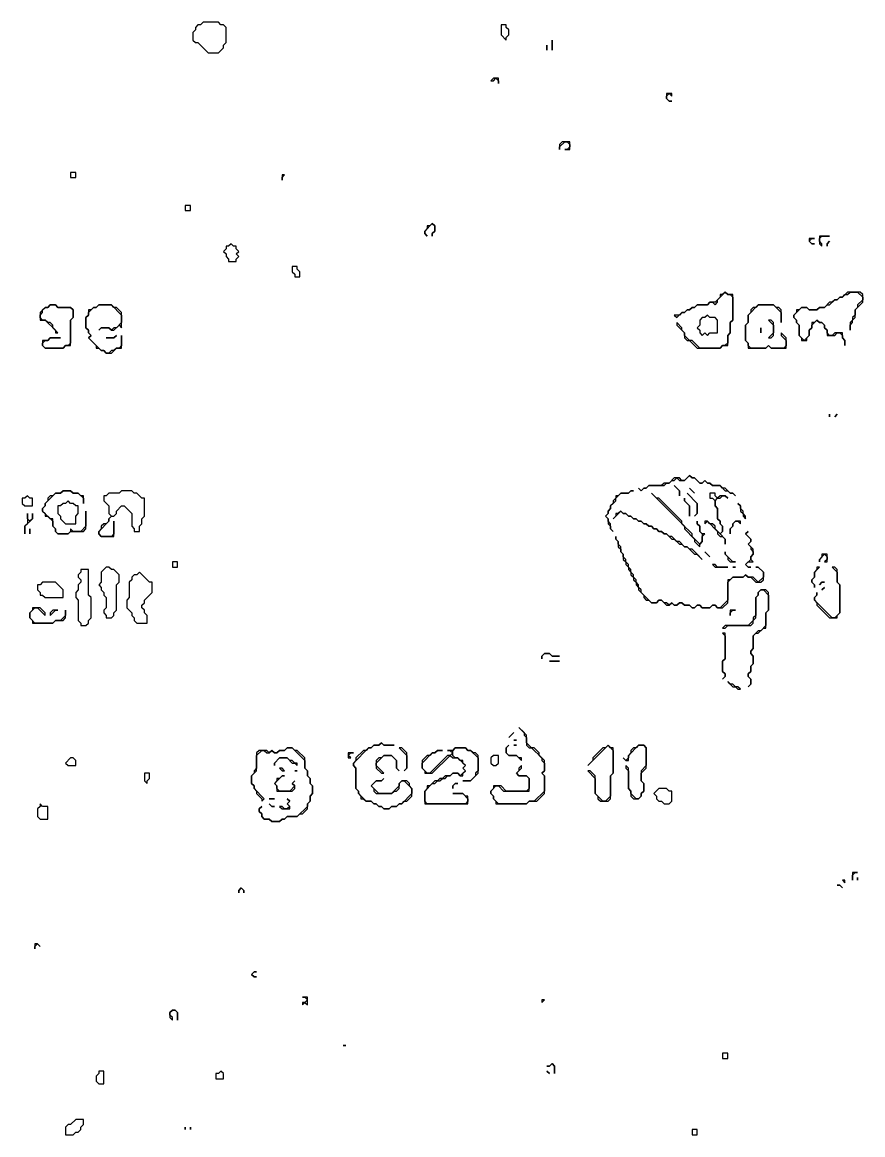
# Model space of a CAD drawing. Header units: metres. Extents: x 0 to 3575, y 1 to 2763.
# Drawn here: x 2929 to 3259, y 2010 to 2447 of the extents above; entities that cross this region are included whole.
import ezdxf

# ---------------------------------------------------------------- set-up
doc = ezdxf.new("R2010")
doc.units = ezdxf.units.M

msp = doc.modelspace()

# ---------------------------------------------------------------- linework, layer by layer
for points in [[(3000, 2447), (2999, 2446), (2998, 2446), (2997, 2445), (2997, 2444), (2996, 2443), (2996, 2440), (2997, 2439), (2998, 2439), (3002, 2435), (3006, 2435), (3008, 2437), (3008, 2438), (3009, 2439), (3009, 2445), (3008, 2446), (3007, 2446), (3006, 2447)], [(3117, 2446), (3117, 2442), (3119, 2440), (3119, 2441), (3120, 2442), (3120, 2444), (3119, 2445), (3119, 2446)], [(3135, 2440)], [(3137, 2440), (3137, 2436)], [(3135, 2438), (3135, 2436)], [(3114, 2425), (3113, 2424), (3114, 2424), (3115, 2425), (3116, 2424), (3116, 2423), (3116, 2425)], [(3182, 2419), (3182, 2417), (3183, 2416), (3184, 2416), (3183, 2416), (3182, 2417), (3182, 2418), (3183, 2419), (3184, 2418), (3184, 2419)], [(3141, 2400), (3140, 2399), (3140, 2397), (3140, 2398), (3142, 2400), (3143, 2400), (3144, 2399), (3144, 2398), (3143, 2397), (3142, 2397), (3144, 2397), (3144, 2400)], [(2948, 2388), (2948, 2386), (2950, 2386), (2950, 2388)], [(3031, 2387), (3031, 2385), (3031, 2386), (3032, 2387)], [(2993, 2375), (2993, 2373), (2995, 2373), (2995, 2375)], [(3090, 2368), (3089, 2367), (3088, 2367), (3088, 2366), (3087, 2365), (3087, 2364), (3088, 2363), (3087, 2364), (3087, 2365), (3090, 2368), (3091, 2367), (3091, 2365), (3090, 2364), (3090, 2363), (3090, 2364), (3091, 2365), (3091, 2367)], [(3011, 2360), (3010, 2359), (3009, 2359), (3009, 2358), (3008, 2357), (3009, 2356), (3009, 2355), (3010, 2354), (3010, 2353), (3013, 2353), (3013, 2354), (3014, 2355), (3013, 2356), (3014, 2357), (3013, 2358), (3013, 2359), (3012, 2359)], [(3238, 2362), (3238, 2361), (3239, 2360), (3240, 2360), (3239, 2360), (3238, 2361), (3239, 2362), (3240, 2362)], [(3242, 2363), (3242, 2360), (3243, 2359), (3243, 2360), (3242, 2361), (3242, 2362), (3243, 2363), (3246, 2363)], [(3246, 2361), (3245, 2360), (3245, 2359), (3245, 2360)], [(3035, 2351), (3035, 2349), (3036, 2348), (3036, 2347), (3038, 2347), (3038, 2349), (3037, 2350), (3037, 2351)], [(3205, 2341), (3204, 2340), (3203, 2340), (3203, 2339), (3201, 2337), (3199, 2337), (3198, 2336), (3194, 2336), (3193, 2335), (3192, 2335), (3191, 2334), (3190, 2334), (3189, 2333), (3188, 2333), (3187, 2332), (3185, 2332), (3186, 2331), (3188, 2333), (3189, 2333), (3190, 2334), (3191, 2334), (3192, 2335), (3193, 2335), (3194, 2336), (3198, 2336), (3199, 2337), (3200, 2337), (3201, 2336), (3202, 2337), (3202, 2338), (3205, 2341), (3206, 2340), (3207, 2340), (3208, 2339), (3208, 2330), (3207, 2329), (3207, 2325), (3206, 2324), (3206, 2321), (3205, 2320), (3204, 2320), (3203, 2319), (3195, 2319), (3192, 2322), (3191, 2322), (3189, 2324), (3189, 2325), (3188, 2326), (3188, 2327), (3186, 2329), (3186, 2328), (3189, 2325), (3189, 2323), (3190, 2322), (3191, 2322), (3194, 2319), (3203, 2319), (3204, 2320), (3206, 2320), (3206, 2324), (3207, 2325), (3207, 2329), (3208, 2330), (3208, 2340), (3206, 2340)], [(3253, 2341), (3251, 2339), (3250, 2339), (3249, 2338), (3248, 2338), (3247, 2337), (3246, 2337), (3244, 2335), (3242, 2335), (3241, 2334), (3238, 2334), (3237, 2335), (3235, 2335), (3234, 2334), (3233, 2334), (3233, 2333), (3232, 2332), (3232, 2331), (3233, 2330), (3233, 2329), (3234, 2328), (3234, 2324), (3235, 2323), (3235, 2322), (3237, 2322), (3237, 2323), (3238, 2324), (3238, 2326), (3239, 2327), (3239, 2328), (3241, 2330), (3242, 2329), (3243, 2329), (3244, 2328), (3244, 2327), (3245, 2326), (3245, 2324), (3248, 2324), (3249, 2325), (3250, 2325), (3251, 2324), (3251, 2323), (3252, 2322), (3252, 2320), (3252, 2322), (3251, 2323), (3251, 2325), (3248, 2325), (3247, 2324), (3246, 2324), (3245, 2325), (3245, 2326), (3244, 2327), (3244, 2328), (3243, 2329), (3242, 2329), (3241, 2330), (3240, 2329), (3239, 2329), (3239, 2327), (3238, 2326), (3238, 2324), (3236, 2322), (3234, 2324), (3234, 2328), (3233, 2329), (3233, 2330), (3232, 2331), (3232, 2332), (3235, 2335), (3237, 2335), (3238, 2334), (3241, 2334), (3242, 2335), (3244, 2335), (3245, 2336), (3246, 2336), (3248, 2338), (3249, 2338), (3250, 2339), (3251, 2339), (3252, 2340), (3253, 2340), (3254, 2341), (3257, 2341), (3259, 2339), (3259, 2338), (3257, 2336), (3257, 2335), (3256, 2334), (3256, 2332), (3255, 2331), (3255, 2330), (3254, 2329), (3254, 2326), (3254, 2328), (3255, 2329), (3255, 2330), (3256, 2331), (3256, 2334), (3259, 2337), (3259, 2340), (3258, 2341)], [(2940, 2336), (2939, 2335), (2938, 2335), (2936, 2333), (2936, 2330), (2938, 2330), (2942, 2326), (2942, 2325), (2943, 2325), (2941, 2327), (2941, 2328), (2940, 2329), (2939, 2329), (2938, 2330), (2937, 2330), (2936, 2331), (2936, 2332), (2937, 2333), (2937, 2334), (2938, 2335), (2939, 2335), (2940, 2336), (2942, 2336), (2943, 2335), (2948, 2335), (2949, 2334), (2949, 2331), (2948, 2330), (2948, 2321), (2947, 2320), (2946, 2320), (2945, 2319), (2938, 2319), (2937, 2320), (2937, 2321), (2938, 2322), (2939, 2322), (2940, 2323), (2944, 2323), (2940, 2323), (2939, 2322), (2937, 2322), (2937, 2320), (2938, 2319), (2945, 2319), (2946, 2320), (2948, 2320), (2948, 2330), (2949, 2331), (2949, 2334), (2948, 2335), (2943, 2335), (2942, 2336)], [(2959, 2336), (2958, 2335), (2957, 2335), (2956, 2334), (2955, 2334), (2955, 2332), (2954, 2331), (2954, 2327), (2955, 2326), (2955, 2325), (2956, 2324), (2955, 2323), (2958, 2320), (2958, 2319), (2959, 2319), (2960, 2318), (2961, 2318), (2962, 2317), (2964, 2317), (2966, 2319), (2968, 2319), (2968, 2324), (2968, 2320), (2967, 2319), (2966, 2319), (2965, 2318), (2964, 2318), (2963, 2317), (2962, 2317), (2961, 2318), (2960, 2318), (2955, 2323), (2956, 2324), (2955, 2325), (2955, 2326), (2954, 2327), (2954, 2331), (2955, 2332), (2955, 2333), (2957, 2335), (2958, 2335), (2959, 2336), (2964, 2336), (2968, 2332), (2968, 2329), (2966, 2327), (2965, 2327), (2964, 2326), (2963, 2327), (2960, 2327), (2959, 2326), (2960, 2327), (2963, 2327), (2964, 2326), (2965, 2326), (2967, 2328), (2968, 2327), (2968, 2333), (2966, 2335), (2965, 2335), (2964, 2336)], [(3218, 2336), (3217, 2335), (3216, 2335), (3215, 2334), (3215, 2333), (3214, 2332), (3214, 2329), (3213, 2328), (3213, 2322), (3214, 2321), (3214, 2319), (3221, 2319), (3222, 2320), (3223, 2319), (3229, 2319), (3229, 2323), (3227, 2325), (3227, 2324), (3229, 2322), (3229, 2320), (3228, 2319), (3223, 2319), (3222, 2320), (3221, 2319), (3215, 2319), (3214, 2320), (3214, 2321), (3213, 2322), (3213, 2328), (3214, 2329), (3214, 2332), (3218, 2336), (3224, 2336), (3227, 2333), (3227, 2329), (3227, 2334), (3226, 2335), (3225, 2335), (3224, 2336)], [(3198, 2332), (3197, 2331), (3196, 2331), (3195, 2330), (3195, 2328), (3194, 2327), (3195, 2326), (3195, 2325), (3196, 2324), (3197, 2325), (3198, 2324), (3199, 2325), (3202, 2325), (3202, 2330), (3201, 2331), (3199, 2331)], [(3220, 2330)], [(3222, 2330), (3224, 2328), (3224, 2325), (3222, 2323), (3223, 2323), (3224, 2324), (3224, 2329), (3223, 2330)], [(3219, 2327), (3219, 2325)], [(2959, 2323)], [(2966, 2324), (2965, 2323), (2962, 2323), (2965, 2323)], [(3219, 2323)], [(3247, 2295)], [(3249, 2295)], [(3246, 2293), (3246, 2292)], [(3249, 2293), (3248, 2292)], [(3191, 2269), (3189, 2267), (3188, 2267), (3187, 2268), (3185, 2268), (3183, 2266), (3181, 2266), (3180, 2265), (3175, 2265), (3174, 2264), (3173, 2264), (3172, 2263), (3171, 2264), (3172, 2263), (3173, 2264), (3174, 2264), (3175, 2265), (3181, 2265), (3182, 2266), (3183, 2266), (3184, 2267), (3185, 2267), (3186, 2268), (3187, 2267), (3189, 2267), (3191, 2269), (3192, 2268), (3193, 2268), (3195, 2266), (3196, 2266), (3197, 2267), (3198, 2266), (3199, 2266), (3200, 2265), (3203, 2265), (3205, 2263), (3206, 2263), (3207, 2262), (3208, 2262), (3209, 2261), (3208, 2262), (3207, 2262), (3205, 2264), (3204, 2264), (3203, 2265), (3200, 2265), (3199, 2266), (3198, 2266), (3197, 2267), (3196, 2266), (3195, 2266), (3193, 2268), (3192, 2268)], [(3185, 2265), (3187, 2263), (3187, 2261), (3187, 2263)], [(3189, 2264)], [(3191, 2264), (3193, 2262)], [(3193, 2265)], [(2931, 2261), (2930, 2260), (2929, 2260), (2929, 2258), (2930, 2257), (2933, 2257), (2933, 2260), (2932, 2260)], [(2945, 2263), (2944, 2262), (2942, 2262), (2941, 2261), (2940, 2261), (2939, 2260), (2939, 2259), (2938, 2258), (2938, 2257), (2937, 2256), (2937, 2255), (2938, 2254), (2938, 2253), (2939, 2253), (2941, 2251), (2941, 2249), (2942, 2248), (2942, 2247), (2943, 2246), (2947, 2246), (2948, 2247), (2953, 2247), (2954, 2248), (2954, 2255), (2954, 2249), (2952, 2247), (2949, 2247), (2948, 2248), (2948, 2247), (2947, 2246), (2943, 2246), (2942, 2247), (2942, 2248), (2941, 2249), (2941, 2252), (2940, 2252), (2937, 2255), (2937, 2256), (2938, 2257), (2938, 2258), (2942, 2262), (2944, 2262), (2945, 2263), (2948, 2263), (2949, 2262), (2951, 2262), (2953, 2260), (2953, 2258), (2953, 2261), (2952, 2261), (2951, 2262), (2949, 2262), (2948, 2263)], [(2968, 2263), (2967, 2262), (2963, 2262), (2962, 2261), (2961, 2261), (2961, 2259), (2963, 2257), (2963, 2254), (2964, 2253), (2963, 2252), (2963, 2251), (2962, 2250), (2961, 2250), (2960, 2249), (2960, 2248), (2959, 2247), (2959, 2246), (2960, 2245), (2965, 2245), (2965, 2251), (2965, 2246), (2964, 2245), (2960, 2245), (2959, 2246), (2959, 2247), (2963, 2251), (2963, 2252), (2964, 2253), (2965, 2253), (2966, 2254), (2966, 2255), (2968, 2257), (2969, 2257), (2972, 2254), (2972, 2249), (2973, 2248), (2973, 2247), (2975, 2247), (2975, 2249), (2976, 2250), (2976, 2252), (2977, 2253), (2977, 2260), (2976, 2260), (2974, 2262), (2973, 2262), (2972, 2263)], [(3168, 2263), (3167, 2262), (3164, 2262), (3163, 2261), (3162, 2261), (3162, 2260), (3161, 2259), (3161, 2258), (3160, 2257), (3160, 2256), (3159, 2255), (3159, 2254), (3158, 2253), (3159, 2252), (3159, 2250), (3160, 2249), (3160, 2248), (3161, 2247), (3160, 2248), (3160, 2250), (3159, 2251), (3159, 2252), (3158, 2253), (3159, 2254), (3159, 2255), (3160, 2256), (3160, 2257), (3162, 2259), (3162, 2260), (3164, 2262), (3167, 2262), (3168, 2263), (3169, 2263)], [(3174, 2262)], [(3176, 2262), (3189, 2249), (3189, 2248), (3193, 2244), (3193, 2243), (3195, 2241), (3195, 2242), (3196, 2243), (3196, 2245), (3197, 2246), (3196, 2246), (3195, 2247), (3195, 2249), (3194, 2250), (3194, 2251), (3194, 2250), (3195, 2249), (3195, 2247), (3196, 2246), (3196, 2243), (3195, 2242), (3192, 2245), (3192, 2246), (3188, 2250), (3188, 2251), (3179, 2260), (3178, 2260)], [(3189, 2260), (3189, 2259), (3191, 2257), (3191, 2253), (3191, 2257), (3189, 2259)], [(3190, 2262), (3194, 2258), (3194, 2254), (3193, 2253), (3194, 2254), (3194, 2258)], [(3199, 2262), (3199, 2260), (3200, 2260), (3201, 2259), (3201, 2257), (3202, 2256), (3202, 2252), (3203, 2251), (3203, 2250), (3204, 2249), (3204, 2247), (3203, 2246), (3201, 2248), (3201, 2249), (3200, 2250), (3199, 2250), (3198, 2251), (3197, 2251), (3197, 2250), (3198, 2251), (3202, 2247), (3202, 2246), (3203, 2245), (3204, 2245), (3205, 2244), (3205, 2242), (3205, 2244), (3203, 2246), (3204, 2247), (3204, 2249), (3203, 2250), (3203, 2251), (3202, 2252), (3202, 2256), (3201, 2257), (3201, 2259), (3202, 2260), (3203, 2260), (3204, 2261), (3205, 2261), (3206, 2260), (3205, 2261), (3203, 2261), (3202, 2260), (3201, 2261), (3201, 2262)], [(2947, 2259), (2946, 2258), (2945, 2258), (2944, 2257), (2943, 2257), (2943, 2254), (2944, 2253), (2944, 2252), (2946, 2250), (2950, 2250), (2950, 2253), (2951, 2254), (2951, 2257), (2950, 2257), (2949, 2258), (2948, 2258)], [(3164, 2255), (3163, 2254), (3162, 2254), (3162, 2253), (3161, 2252), (3164, 2255), (3165, 2254), (3166, 2254), (3167, 2253), (3168, 2253), (3169, 2252), (3170, 2252), (3171, 2251), (3172, 2251), (3173, 2250), (3174, 2250), (3175, 2249), (3176, 2249), (3177, 2248), (3178, 2248), (3179, 2247), (3180, 2247), (3181, 2246), (3182, 2246), (3184, 2244), (3185, 2244), (3187, 2242), (3188, 2242), (3189, 2241), (3190, 2241), (3193, 2238), (3194, 2238), (3196, 2236), (3192, 2240), (3191, 2240), (3190, 2241), (3189, 2241), (3187, 2243), (3186, 2243), (3184, 2245), (3183, 2245), (3182, 2246), (3181, 2246), (3180, 2247), (3179, 2247), (3178, 2248), (3177, 2248), (3176, 2249), (3175, 2249), (3174, 2250), (3173, 2250), (3172, 2251), (3171, 2251), (3170, 2252), (3169, 2252), (3168, 2253), (3167, 2253), (3166, 2254), (3165, 2254)], [(3162, 2256)], [(3204, 2257)], [(3210, 2258), (3211, 2257), (3211, 2255), (3212, 2254), (3212, 2253), (3213, 2252), (3213, 2253), (3212, 2254), (3212, 2255), (3211, 2256), (3211, 2257)], [(2931, 2254), (2931, 2250), (2930, 2249), (2930, 2246), (2930, 2249), (2933, 2252), (2933, 2254), (2933, 2252), (2932, 2251), (2931, 2252)], [(3209, 2251), (3208, 2250), (3208, 2249), (3207, 2248), (3207, 2246), (3207, 2248), (3208, 2249), (3208, 2250), (3209, 2251), (3210, 2251), (3211, 2250), (3211, 2251)], [(2932, 2248), (2932, 2246)], [(3214, 2247), (3213, 2246), (3215, 2244), (3215, 2243), (3214, 2242), (3215, 2241), (3215, 2240), (3216, 2239), (3216, 2238), (3215, 2237), (3215, 2236), (3213, 2234), (3214, 2233), (3215, 2233), (3214, 2233), (3213, 2234), (3214, 2235), (3216, 2235), (3215, 2236), (3215, 2237), (3216, 2238), (3216, 2240), (3214, 2242), (3215, 2243), (3215, 2244), (3213, 2246)], [(3162, 2245), (3162, 2244), (3163, 2243), (3163, 2241), (3164, 2240), (3164, 2239), (3165, 2238), (3165, 2236), (3166, 2235), (3166, 2234), (3167, 2233), (3167, 2232), (3168, 2231), (3168, 2230), (3169, 2229), (3169, 2228), (3170, 2227), (3170, 2226), (3171, 2225), (3171, 2224), (3173, 2222), (3173, 2221), (3174, 2220), (3175, 2220), (3176, 2219), (3178, 2219), (3179, 2220), (3180, 2220), (3182, 2218), (3183, 2218), (3184, 2219), (3185, 2218), (3186, 2218), (3187, 2219), (3188, 2219), (3189, 2218), (3191, 2218), (3192, 2217), (3193, 2217), (3194, 2218), (3195, 2218), (3196, 2217), (3199, 2217), (3200, 2218), (3201, 2218), (3202, 2217), (3204, 2217), (3206, 2219), (3206, 2227), (3208, 2229), (3212, 2229), (3213, 2230), (3214, 2229), (3215, 2229), (3217, 2227), (3219, 2227), (3220, 2228), (3220, 2231), (3218, 2233), (3217, 2233), (3218, 2233), (3220, 2231), (3220, 2229), (3218, 2227), (3216, 2229), (3214, 2229), (3213, 2230), (3212, 2229), (3208, 2229), (3207, 2228), (3206, 2228), (3206, 2220), (3203, 2217), (3202, 2217), (3201, 2218), (3200, 2218), (3199, 2217), (3196, 2217), (3195, 2218), (3194, 2218), (3193, 2217), (3192, 2217), (3191, 2218), (3189, 2218), (3188, 2219), (3187, 2219), (3186, 2218), (3185, 2218), (3184, 2219), (3183, 2218), (3182, 2219), (3181, 2219), (3180, 2220), (3179, 2220), (3178, 2219), (3176, 2219), (3172, 2223), (3172, 2224), (3171, 2225), (3171, 2226), (3170, 2227), (3170, 2228), (3169, 2229), (3169, 2230), (3168, 2231), (3168, 2232), (3167, 2233), (3167, 2234), (3166, 2235), (3166, 2236), (3165, 2237), (3165, 2238), (3164, 2239), (3164, 2241), (3163, 2242), (3163, 2243), (3162, 2244)], [(3197, 2239), (3199, 2237)], [(3205, 2239), (3205, 2238), (3206, 2237), (3206, 2236), (3207, 2235), (3209, 2235), (3208, 2235), (3205, 2238)], [(3243, 2238), (3243, 2237), (3242, 2236), (3242, 2235), (3242, 2236), (3244, 2238), (3245, 2237), (3245, 2236), (3244, 2235), (3245, 2235), (3245, 2238)], [(2988, 2235), (2988, 2233), (2990, 2233), (2990, 2235)], [(3200, 2234), (3201, 2233), (3206, 2233), (3202, 2233), (3201, 2234)], [(2952, 2232), (2952, 2231), (2951, 2230), (2951, 2229), (2952, 2228), (2952, 2227), (2951, 2226), (2951, 2224), (2950, 2223), (2950, 2221), (2951, 2220), (2951, 2212), (2952, 2211), (2952, 2210), (2954, 2210), (2955, 2211), (2955, 2212), (2956, 2213), (2956, 2221), (2955, 2222), (2955, 2232)], [(2962, 2233), (2960, 2231), (2960, 2227), (2959, 2226), (2960, 2225), (2960, 2224), (2961, 2223), (2961, 2222), (2962, 2221), (2962, 2217), (2961, 2216), (2961, 2215), (2962, 2214), (2962, 2213), (2964, 2213), (2965, 2214), (2965, 2215), (2966, 2216), (2966, 2226), (2967, 2227), (2967, 2230), (2965, 2232), (2964, 2232), (2963, 2233)], [(2975, 2231), (2974, 2230), (2973, 2230), (2972, 2229), (2972, 2228), (2971, 2227), (2971, 2221), (2970, 2220), (2970, 2217), (2972, 2215), (2972, 2214), (2973, 2213), (2973, 2212), (2974, 2211), (2978, 2211), (2978, 2214), (2977, 2215), (2977, 2216), (2976, 2217), (2976, 2218), (2977, 2219), (2977, 2220), (2980, 2223), (2980, 2227), (2979, 2227)], [(3208, 2233), (3209, 2233)], [(3241, 2233), (3241, 2232), (3240, 2231), (3240, 2229), (3239, 2228), (3239, 2227), (3240, 2226), (3240, 2225), (3240, 2226), (3239, 2227), (3239, 2228), (3240, 2229), (3240, 2231), (3242, 2233)], [(3247, 2233), (3249, 2231), (3249, 2227), (3250, 2226), (3250, 2215), (3248, 2213), (3247, 2213), (3240, 2220), (3240, 2221), (3241, 2222), (3241, 2223), (3241, 2222), (3240, 2221), (3240, 2220), (3241, 2219), (3241, 2218), (3246, 2213), (3249, 2213), (3249, 2214), (3250, 2215), (3250, 2226), (3249, 2227), (3249, 2232), (3248, 2233)], [(2937, 2227), (2936, 2226), (2935, 2226), (2935, 2224), (2936, 2223), (2936, 2222), (2937, 2222), (2938, 2221), (2945, 2221), (2945, 2224), (2942, 2227)], [(3243, 2227), (3242, 2226), (3243, 2227), (3244, 2227)], [(3244, 2225), (3243, 2224)], [(3219, 2224), (3218, 2223), (3218, 2222), (3217, 2221), (3217, 2214), (3216, 2213), (3216, 2212), (3214, 2210), (3205, 2210), (3204, 2209), (3205, 2209), (3206, 2210), (3215, 2210), (3216, 2211), (3216, 2212), (3217, 2213), (3217, 2221), (3218, 2222), (3218, 2223), (3219, 2224), (3220, 2224), (3222, 2222), (3222, 2216), (3221, 2215), (3221, 2210), (3219, 2208), (3218, 2208), (3216, 2206), (3216, 2201), (3215, 2200), (3215, 2199), (3216, 2198), (3216, 2195), (3215, 2194), (3215, 2192), (3214, 2191), (3214, 2190), (3215, 2189), (3215, 2187), (3214, 2186), (3215, 2187), (3215, 2189), (3214, 2190), (3214, 2191), (3215, 2192), (3215, 2194), (3216, 2195), (3216, 2198), (3215, 2199), (3215, 2200), (3216, 2201), (3216, 2206), (3217, 2207), (3218, 2207), (3220, 2209), (3221, 2209), (3221, 2215), (3222, 2216), (3222, 2223), (3221, 2224)], [(2933, 2217), (2933, 2216), (2932, 2215), (2932, 2213), (2933, 2212), (2933, 2211), (2941, 2211), (2942, 2212), (2945, 2212), (2946, 2213), (2946, 2216), (2946, 2214), (2944, 2212), (2942, 2212), (2941, 2211), (2934, 2211), (2932, 2213), (2932, 2215), (2934, 2217), (2935, 2217), (2938, 2214), (2938, 2215), (2936, 2217)], [(2941, 2216), (2940, 2215), (2940, 2214), (2942, 2216), (2943, 2216)], [(3207, 2216), (3207, 2214), (3207, 2215), (3208, 2216), (3209, 2216)], [(3209, 2214)], [(3204, 2207), (3205, 2206), (3205, 2197), (3204, 2196), (3204, 2192), (3205, 2191), (3205, 2190), (3204, 2189), (3205, 2190), (3205, 2191), (3204, 2192), (3204, 2196), (3205, 2197), (3205, 2207)], [(3134, 2199), (3133, 2198), (3133, 2197), (3133, 2198), (3134, 2199), (3136, 2199), (3137, 2198), (3140, 2198), (3137, 2198), (3136, 2199)], [(3136, 2196), (3140, 2196)], [(3206, 2188), (3208, 2186), (3209, 2186), (3210, 2185), (3211, 2185), (3210, 2186), (3209, 2186), (3208, 2187), (3207, 2187)], [(3124, 2170), (3126, 2168), (3126, 2167), (3127, 2166), (3127, 2163), (3128, 2162), (3129, 2162), (3133, 2158), (3133, 2157), (3134, 2156), (3134, 2153), (3133, 2152), (3134, 2151), (3134, 2145), (3130, 2141), (3128, 2141), (3127, 2140), (3116, 2140), (3114, 2142), (3114, 2143), (3113, 2144), (3113, 2145), (3115, 2147), (3116, 2147), (3118, 2145), (3128, 2145), (3128, 2150), (3127, 2151), (3124, 2151), (3123, 2152), (3125, 2154), (3125, 2155), (3124, 2154), (3124, 2153), (3123, 2152), (3124, 2151), (3127, 2151), (3128, 2150), (3128, 2146), (3127, 2145), (3119, 2145), (3117, 2147), (3114, 2147), (3114, 2146), (3113, 2145), (3113, 2144), (3114, 2143), (3114, 2142), (3115, 2141), (3115, 2140), (3127, 2140), (3128, 2141), (3131, 2141), (3134, 2144), (3134, 2151), (3133, 2152), (3134, 2153), (3134, 2157), (3132, 2159), (3132, 2160), (3130, 2162), (3129, 2162), (3127, 2164), (3127, 2167)], [(3120, 2169)], [(3122, 2168), (3120, 2166)], [(3122, 2171)], [(3070, 2164), (3069, 2163), (3067, 2163), (3066, 2162), (3065, 2162), (3064, 2161), (3063, 2161), (3060, 2158), (3060, 2157), (3059, 2156), (3059, 2155), (3060, 2154), (3060, 2146), (3061, 2145), (3061, 2144), (3062, 2143), (3062, 2142), (3063, 2142), (3064, 2141), (3066, 2141), (3067, 2140), (3068, 2140), (3069, 2139), (3070, 2139), (3071, 2138), (3073, 2138), (3074, 2139), (3076, 2139), (3077, 2140), (3078, 2140), (3079, 2141), (3080, 2141), (3082, 2143), (3082, 2146), (3081, 2147), (3081, 2148), (3080, 2149), (3078, 2149), (3077, 2148), (3077, 2147), (3074, 2144), (3069, 2144), (3066, 2147), (3068, 2149), (3070, 2149), (3071, 2150), (3070, 2149), (3068, 2149), (3066, 2147), (3067, 2146), (3067, 2145), (3068, 2144), (3074, 2144), (3075, 2145), (3076, 2145), (3077, 2146), (3077, 2148), (3078, 2149), (3079, 2149), (3082, 2146), (3082, 2144), (3078, 2140), (3077, 2140), (3076, 2139), (3074, 2139), (3073, 2138), (3071, 2138), (3070, 2139), (3069, 2139), (3068, 2140), (3067, 2140), (3066, 2141), (3064, 2141), (3061, 2144), (3061, 2145), (3060, 2146), (3060, 2154), (3059, 2155), (3059, 2156), (3065, 2162), (3066, 2162), (3067, 2163), (3069, 2163), (3070, 2164), (3071, 2163), (3075, 2163), (3071, 2163)], [(3122, 2165), (3123, 2165)], [(3033, 2162), (3032, 2161), (3030, 2161), (3029, 2160), (3028, 2160), (3027, 2161), (3026, 2160), (3025, 2161), (3022, 2161), (3021, 2160), (3021, 2154), (3020, 2153), (3020, 2152), (3019, 2151), (3019, 2148), (3020, 2147), (3020, 2146), (3021, 2145), (3021, 2144), (3023, 2142), (3023, 2141), (3024, 2142), (3020, 2146), (3020, 2147), (3019, 2148), (3019, 2151), (3021, 2153), (3021, 2159), (3023, 2161), (3024, 2161), (3025, 2160), (3026, 2160), (3027, 2161), (3028, 2160), (3029, 2160), (3030, 2161), (3032, 2161), (3033, 2162), (3035, 2162), (3040, 2157), (3040, 2154), (3041, 2153), (3041, 2151), (3042, 2150), (3042, 2148), (3043, 2147), (3043, 2144), (3042, 2143), (3042, 2141), (3041, 2140), (3041, 2139), (3037, 2135), (3033, 2135), (3032, 2134), (3031, 2134), (3030, 2133), (3027, 2133), (3026, 2134), (3024, 2134), (3023, 2135), (3023, 2136), (3022, 2137), (3022, 2138), (3023, 2139), (3022, 2138), (3022, 2137), (3023, 2136), (3023, 2135), (3024, 2134), (3026, 2134), (3027, 2133), (3030, 2133), (3031, 2134), (3032, 2134), (3033, 2135), (3037, 2135), (3038, 2136), (3039, 2136), (3041, 2138), (3041, 2140), (3042, 2141), (3042, 2143), (3043, 2144), (3043, 2147), (3042, 2148), (3042, 2150), (3041, 2151), (3041, 2153), (3040, 2154), (3040, 2158), (3037, 2161), (3036, 2161), (3035, 2162)], [(3057, 2160), (3057, 2158), (3058, 2158), (3057, 2159), (3058, 2160), (3059, 2160)], [(3071, 2159), (3070, 2158), (3069, 2158), (3068, 2157), (3068, 2154), (3070, 2152), (3071, 2152), (3068, 2155), (3068, 2156), (3071, 2159), (3074, 2159), (3076, 2157), (3076, 2154), (3077, 2153), (3076, 2154), (3076, 2157), (3074, 2159)], [(3077, 2162), (3080, 2159), (3080, 2154), (3079, 2153), (3080, 2154), (3080, 2160), (3078, 2162)], [(3099, 2162), (3098, 2161), (3096, 2161), (3097, 2161), (3098, 2160), (3097, 2159), (3096, 2159), (3089, 2152), (3088, 2152), (3086, 2154), (3086, 2156), (3090, 2160), (3091, 2160), (3092, 2161), (3094, 2161), (3092, 2161), (3091, 2160), (3090, 2160), (3089, 2159), (3088, 2159), (3086, 2157), (3086, 2154), (3087, 2153), (3087, 2152), (3090, 2152), (3097, 2159), (3098, 2158), (3100, 2158), (3103, 2155), (3102, 2154), (3103, 2153), (3101, 2151), (3100, 2152), (3098, 2152), (3097, 2151), (3095, 2151), (3094, 2150), (3093, 2150), (3092, 2149), (3091, 2149), (3089, 2147), (3088, 2147), (3088, 2146), (3087, 2145), (3087, 2140), (3104, 2140), (3104, 2143), (3103, 2143), (3102, 2144), (3098, 2144), (3102, 2144), (3104, 2142), (3104, 2141), (3103, 2140), (3088, 2140), (3087, 2141), (3087, 2145), (3090, 2148), (3091, 2148), (3092, 2149), (3093, 2149), (3094, 2150), (3095, 2150), (3096, 2151), (3097, 2151), (3098, 2152), (3100, 2152), (3101, 2151), (3102, 2151), (3102, 2152), (3103, 2153), (3102, 2154), (3103, 2155), (3102, 2156), (3102, 2157), (3101, 2157), (3100, 2158), (3099, 2158), (3098, 2159), (3098, 2161), (3099, 2162), (3103, 2162), (3104, 2161), (3105, 2161), (3108, 2158), (3108, 2153), (3107, 2152), (3107, 2151), (3105, 2149), (3102, 2149), (3105, 2149), (3108, 2152), (3108, 2159), (3107, 2160), (3106, 2160), (3105, 2161), (3104, 2161), (3103, 2162)], [(3114, 2159), (3113, 2158), (3113, 2156), (3114, 2155), (3115, 2155), (3116, 2156), (3116, 2159)], [(3120, 2163), (3119, 2162), (3119, 2160), (3120, 2159), (3123, 2159), (3125, 2157), (3125, 2158), (3124, 2158), (3123, 2159), (3120, 2159), (3119, 2160), (3119, 2162)], [(3122, 2163), (3123, 2163)], [(3159, 2163), (3158, 2162), (3157, 2162), (3153, 2158), (3153, 2157), (3151, 2155), (3159, 2163), (3161, 2161), (3161, 2152), (3160, 2151), (3160, 2143), (3158, 2141), (3157, 2141), (3154, 2144), (3154, 2151), (3152, 2153), (3151, 2153), (3154, 2150), (3154, 2144), (3155, 2143), (3155, 2142), (3156, 2141), (3159, 2141), (3160, 2142), (3160, 2151), (3161, 2152), (3161, 2162), (3160, 2162)], [(3171, 2163), (3170, 2162), (3169, 2162), (3168, 2161), (3168, 2160), (3167, 2159), (3167, 2158), (3166, 2157), (3165, 2158), (3166, 2157), (3167, 2157), (3167, 2159), (3171, 2163), (3173, 2163), (3174, 2162), (3174, 2155), (3172, 2153), (3172, 2149), (3173, 2148), (3173, 2145), (3172, 2144), (3172, 2143), (3171, 2142), (3170, 2142), (3168, 2144), (3168, 2145), (3167, 2146), (3167, 2154), (3166, 2155), (3166, 2154), (3167, 2153), (3167, 2146), (3168, 2145), (3168, 2143), (3169, 2142), (3171, 2142), (3172, 2143), (3172, 2144), (3173, 2145), (3173, 2148), (3172, 2149), (3172, 2152), (3174, 2154), (3174, 2162), (3173, 2163)], [(2948, 2158), (2946, 2156), (2947, 2155), (2950, 2155), (2950, 2157), (2949, 2158)], [(3030, 2158), (3028, 2156), (3028, 2155), (3028, 2156), (3030, 2158), (3033, 2158), (3035, 2156), (3036, 2156), (3037, 2155), (3037, 2156), (3036, 2156), (3035, 2157), (3034, 2157), (3033, 2158)], [(2977, 2152), (2977, 2149), (2978, 2148), (2978, 2149), (2979, 2150), (2979, 2152)], [(3031, 2151), (3030, 2150), (3029, 2150), (3029, 2149), (3028, 2148), (3029, 2147), (3029, 2145), (3035, 2145), (3036, 2146), (3036, 2147), (3035, 2148), (3036, 2149), (3035, 2148), (3036, 2147), (3034, 2145), (3030, 2145), (3029, 2146), (3029, 2147), (3028, 2148), (3031, 2151), (3032, 2151)], [(3030, 2154), (3031, 2153), (3032, 2153), (3031, 2154)], [(3036, 2153), (3037, 2153)], [(3074, 2151)], [(3099, 2148), (3098, 2147), (3098, 2146), (3098, 2147), (3099, 2148), (3100, 2148)], [(3179, 2146), (3177, 2144), (3178, 2143), (3178, 2142), (3179, 2141), (3180, 2141), (3181, 2140), (3183, 2140), (3184, 2141), (3184, 2145), (3183, 2145), (3182, 2146)], [(3026, 2142), (3028, 2142)], [(3033, 2142), (3034, 2141), (3033, 2140), (3034, 2139), (3033, 2138), (3032, 2138), (3031, 2139), (3030, 2139), (3031, 2138), (3034, 2138), (3034, 2139), (3033, 2140), (3034, 2141)], [(2936, 2140), (2936, 2139), (2935, 2138), (2935, 2135), (2936, 2134), (2939, 2134), (2939, 2139), (2937, 2139)], [(3026, 2140), (3027, 2139), (3028, 2139), (3027, 2139)], [(3244, 2114)], [(3244, 2112)], [(3246, 2114)], [(3246, 2112)], [(3255, 2113), (3255, 2110), (3255, 2112), (3256, 2113), (3257, 2113)], [(3257, 2111), (3257, 2110)], [(3015, 2107), (3014, 2106), (3014, 2105), (3014, 2106), (3015, 2107), (3016, 2106), (3016, 2105), (3016, 2106)], [(3249, 2110)], [(3249, 2108), (3250, 2108), (3251, 2107), (3250, 2108)], [(3251, 2110), (3252, 2109), (3252, 2110)], [(2934, 2085), (2934, 2083), (2934, 2084), (2935, 2085), (2936, 2084), (2935, 2085)], [(2936, 2082)], [(3020, 2074), (3019, 2073), (3020, 2072), (3021, 2072), (3020, 2072), (3019, 2073), (3020, 2074), (3021, 2074)], [(3036, 2063)], [(3037, 2065)], [(3039, 2064), (3040, 2064), (3041, 2063), (3040, 2062), (3039, 2062), (3039, 2061), (3040, 2062), (3041, 2061), (3041, 2064)], [(3133, 2063), (3133, 2062), (3134, 2063)], [(2988, 2059), (2987, 2058), (2987, 2056), (2988, 2055), (2988, 2056), (2987, 2057), (2987, 2058), (2988, 2059), (2989, 2059), (2990, 2058), (2990, 2055), (2990, 2058), (2989, 2059)], [(3054, 2043)], [(3055, 2045), (3056, 2045)], [(3056, 2043)], [(3204, 2042), (3204, 2040), (3206, 2040), (3206, 2042)], [(3137, 2038), (3136, 2037), (3135, 2037), (3136, 2037), (3137, 2038), (3138, 2037), (3138, 2034), (3138, 2037)], [(2959, 2035), (2959, 2034), (2958, 2033), (2958, 2031), (2959, 2030), (2961, 2030), (2961, 2035)], [(3007, 2035), (3006, 2034), (3005, 2034), (3005, 2032), (3008, 2032), (3008, 2034)], [(3135, 2035), (3136, 2034)], [(3076, 2019)], [(2950, 2016), (2948, 2014), (2947, 2014), (2946, 2013), (2946, 2010), (2949, 2010), (2950, 2011), (2951, 2011), (2952, 2012), (2952, 2013), (2953, 2014), (2953, 2016)], [(3076, 2017)], [(2993, 2013), (2993, 2012)], [(2995, 2013), (2995, 2012)], [(3192, 2012), (3192, 2010), (3194, 2010), (3194, 2012)]]:
    msp.add_lwpolyline(points, close=True)

doc.saveas('drawing.dxf')
